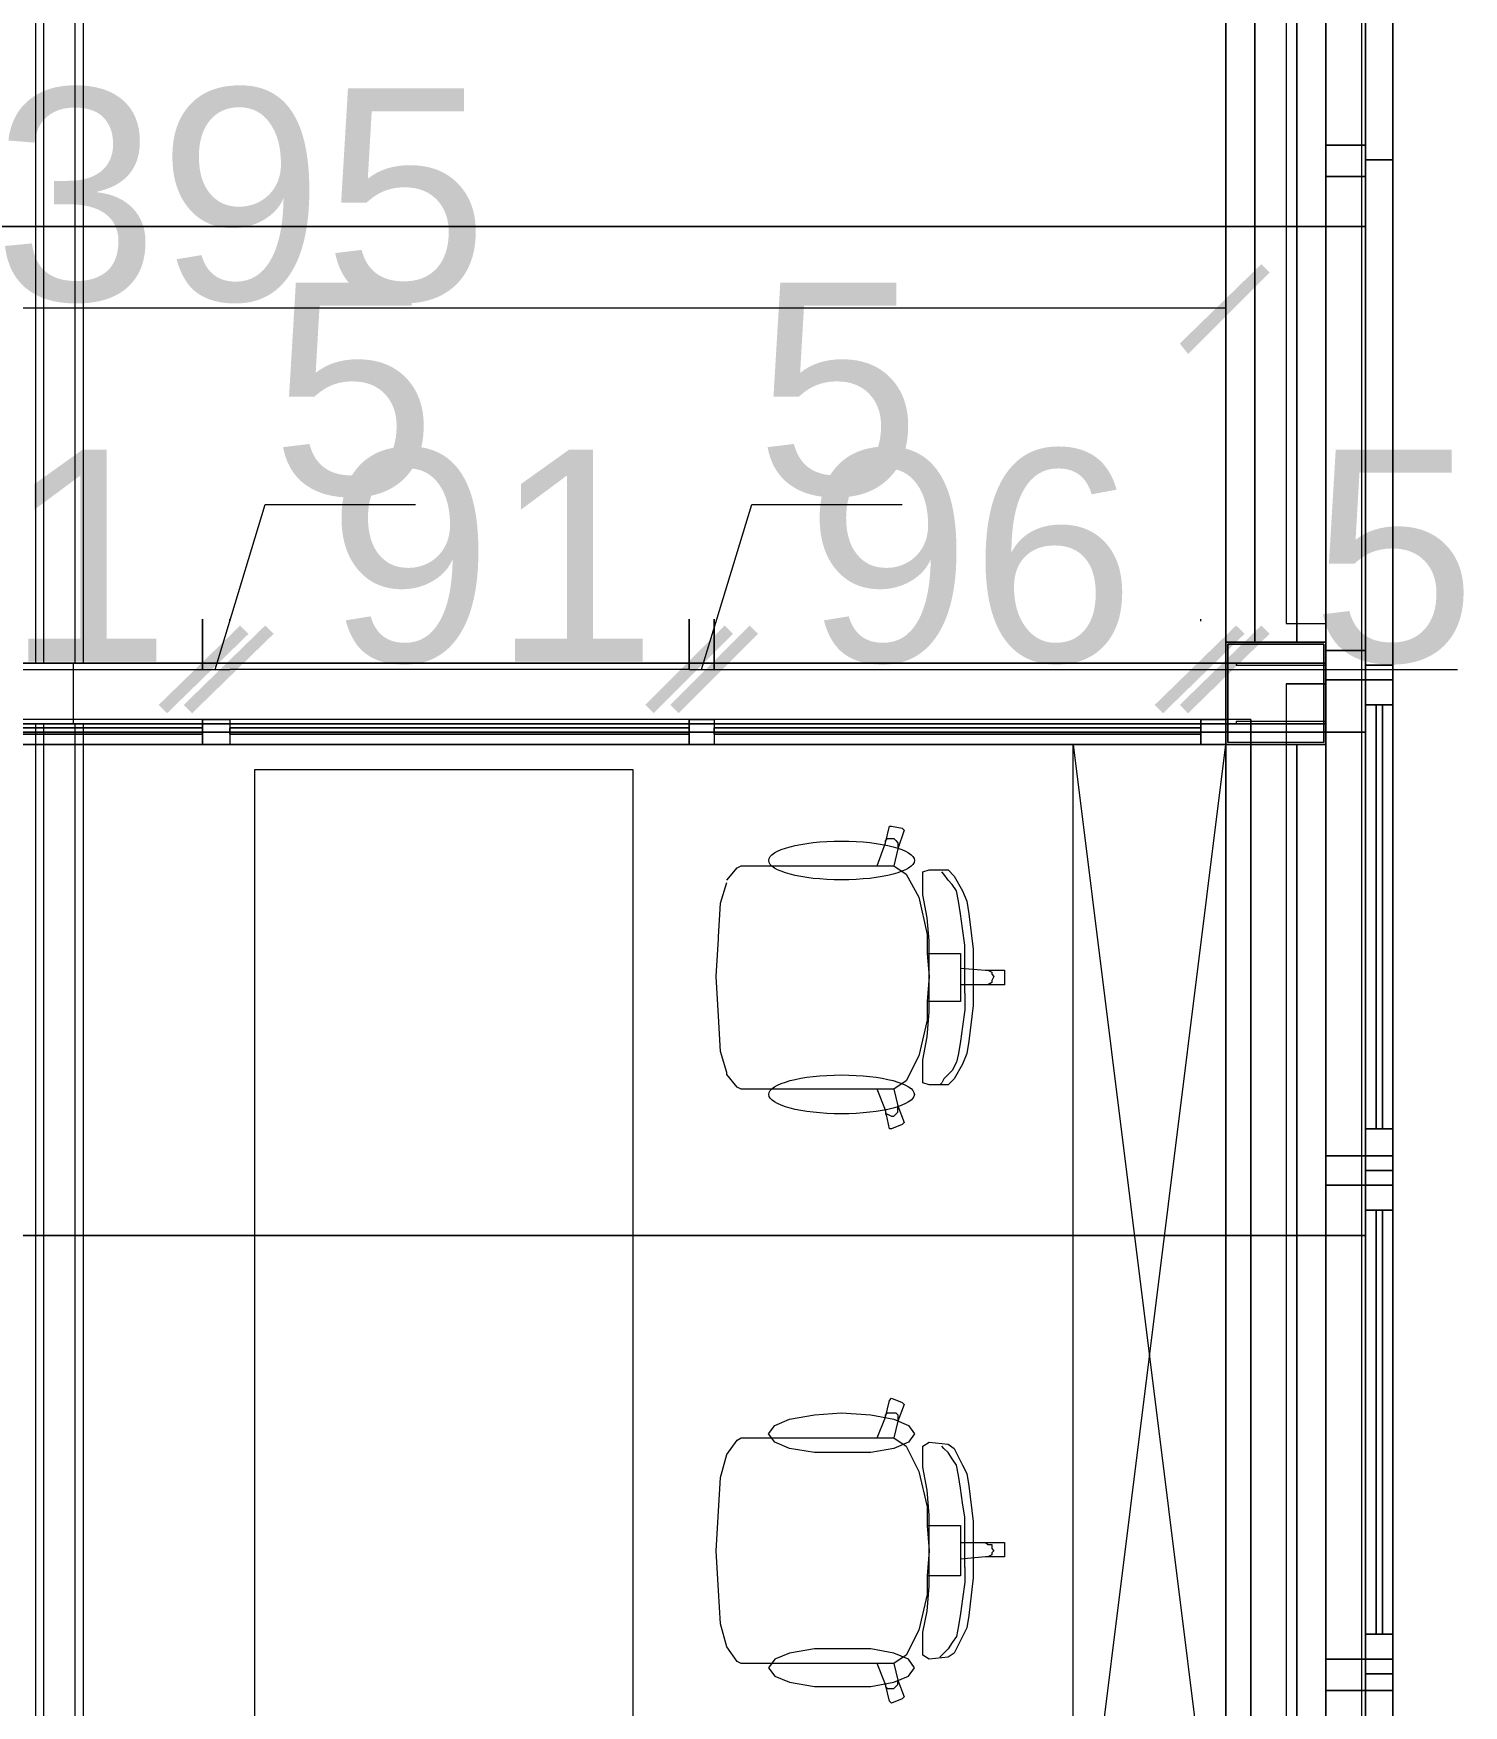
# Model space of a CAD drawing. Header units: centimetres. Extents: x 2816 to 28192, y 2553 to 18332.
# Drawn here: x 16130 to 16850, y 6138 to 6980 of the extents above; entities that cross this region are included whole.
import ezdxf

# ---------------------------------------------------------------- set-up
doc = ezdxf.new("R2010")
doc.units = ezdxf.units.CM
for name, color, linetype in [('PDF_0', 7, 'Continuous'), ('PDF_Dera 3D', 7, 'Continuous'), ('PDF_Dimenzionimi', 7, 'Continuous'), ('PDF_Dyert dhe Dritaret 2D', 7, 'Continuous'), ('PDF_Kaprijatat', 7, 'Continuous'), ('PDF_Kuotimi prerjeve', 7, 'Continuous'), ('PDF_Muri', 7, 'Continuous'), ('PDF_Paneli', 30, 'Continuous'), ('PDF_Paneli Banjos', 4, 'Continuous'), ('PDF_Shtyllat e Paneleve', 7, 'Continuous'), ('PDF_Themeli', 7, 'Continuous'), ('PDF_Trajet', 7, 'Continuous')]:
    doc.layers.add(name, color=color, linetype=linetype)
for name, color, linetype, true_color in [('PDF_Interior - Furniture _Pen_No__4', 7, 'Continuous', 0x029e21), ('PDF_Panel Kulmii', 7, 'Continuous', 0xfafafa), ('PDF_Shtyllat', 7, 'Continuous', 0xfafafa)]:
    doc.layers.add(name, color=color, linetype=linetype, true_color=true_color)
doc.styles.add('PDF Arial', font='arial.ttf')

msp = doc.modelspace()

# ---------------------------------------------------------------- linework, layer by layer
at = {"layer": 'PDF_0', "transparency": 33554559}
for points in [[(16707.25, 6823.65), (16711.46, 6818.39), (16748.25, 6863.59)], [(16711.46, 6818.39), (16748.25, 6863.59), (16752.45, 6859.38)], [(16234.27, 6681.75), (16197.49, 6637.61), (16193.28, 6641.81)], [(16193.28, 6641.81), (16197.49, 6637.61), (16234.27, 6681.75)], [(16238.48, 6677.55), (16234.27, 6681.75), (16197.49, 6637.61)], [(16197.49, 6637.61), (16234.27, 6681.75), (16238.48, 6677.55)], [(16246.89, 6681.75), (16210.1, 6637.61), (16205.9, 6641.81)], [(16205.9, 6641.81), (16210.1, 6637.61), (16246.89, 6681.75)], [(16251.09, 6677.55), (16246.89, 6681.75), (16210.1, 6637.61)], [(16210.1, 6637.61), (16246.89, 6681.75), (16251.09, 6677.55)], [(16478.12, 6681.75), (16442.39, 6637.61), (16438.18, 6641.81)], [(16438.18, 6641.81), (16442.39, 6637.61), (16478.12, 6681.75)], [(16482.33, 6677.55), (16478.12, 6681.75), (16442.39, 6637.61)], [(16442.39, 6637.61), (16478.12, 6681.75), (16482.33, 6677.55)], [(16490.73, 6681.75), (16455, 6637.61), (16450.79, 6641.81)], [(16450.79, 6641.81), (16455, 6637.61), (16490.73, 6681.75)], [(16494.94, 6677.55), (16490.73, 6681.75), (16455, 6637.61)], [(16455, 6637.61), (16490.73, 6681.75), (16494.94, 6677.55)], [(16735.63, 6681.75), (16698.85, 6637.61), (16694.64, 6641.81)], [(16694.64, 6641.81), (16698.85, 6637.61), (16735.63, 6681.75)], [(16739.84, 6677.55), (16735.63, 6681.75), (16698.85, 6637.61)], [(16698.85, 6637.61), (16735.63, 6681.75), (16739.84, 6677.55)], [(16707.25, 6641.81), (16711.46, 6637.61), (16748.25, 6681.75)], [(16711.46, 6637.61), (16748.25, 6681.75), (16752.45, 6677.55)]]:
    msp.add_solid(points, dxfattribs=at)
at = {"layer": 'PDF_Dera 3D', "lineweight": 0}
for points in [[(16800.8, 6654.43), (16800.8, 6654.43)], [(16800.8, 6414.78), (16800.8, 6654.43)], [(16814.46, 6414.78), (16814.46, 6654.43), (16800.8, 6654.43)], [(16814.46, 6414.78), (16800.8, 6414.78), (16800.8, 6654.43), (16814.46, 6654.43), (16814.46, 6414.78), (16800.8, 6414.78)], [(16800.8, 6654.43), (16800.8, 6654.43)], [(16814.46, 6654.43), (16814.46, 6654.43)], [(16814.46, 6654.43), (16814.46, 6654.43)], [(16800.8, 6641.81), (16814.46, 6641.81)], [(16800.8, 6641.81), (16814.46, 6641.81)], [(16800.8, 6428.45), (16800.8, 6641.81), (16800.8, 6428.45)], [(16800.8, 6641.81), (16800.8, 6641.81)], [(16800.8, 6641.81), (16800.8, 6641.81)], [(16806.05, 6641.81), (16806.05, 6641.81)], [(16806.05, 6428.45), (16806.05, 6641.81)], [(16809.21, 6428.45), (16809.21, 6641.81), (16806.05, 6641.81)], [(16809.21, 6428.45), (16806.05, 6428.45), (16806.05, 6641.81), (16809.21, 6641.81), (16809.21, 6428.45), (16806.05, 6428.45)], [(16806.05, 6641.81), (16806.05, 6641.81)], [(16809.21, 6641.81), (16809.21, 6641.81)], [(16809.21, 6641.81), (16809.21, 6641.81)], [(16814.46, 6641.81), (16814.46, 6428.45), (16814.46, 6641.81)], [(16814.46, 6641.81), (16814.46, 6641.81)], [(16814.46, 6641.81), (16814.46, 6641.81)], [(16800.8, 6428.45), (16814.46, 6428.45), (16800.8, 6428.45)], [(16800.8, 6428.45), (16800.8, 6428.45)], [(16800.8, 6428.45), (16800.8, 6428.45)], [(16806.05, 6428.45), (16806.05, 6428.45)], [(16806.05, 6428.45), (16806.05, 6428.45)], [(16806.05, 6428.45), (16806.05, 6428.45)], [(16809.21, 6428.45), (16809.21, 6428.45)], [(16809.21, 6428.45), (16809.21, 6428.45)], [(16814.46, 6428.45), (16814.46, 6428.45)], [(16814.46, 6428.45), (16814.46, 6428.45)], [(16800.8, 6414.78), (16800.8, 6414.78)], [(16800.8, 6414.78), (16800.8, 6414.78)], [(16800.8, 6414.78), (16800.8, 6414.78)], [(16814.46, 6414.78), (16814.46, 6414.78)], [(16814.46, 6414.78), (16814.46, 6414.78)], [(16800.8, 6400.07), (16800.8, 6400.07)], [(16800.8, 6161.48), (16800.8, 6400.07)], [(16814.46, 6161.48), (16814.46, 6400.07), (16800.8, 6400.07)], [(16814.46, 6161.48), (16800.8, 6161.48), (16800.8, 6400.07), (16814.46, 6400.07), (16814.46, 6161.48), (16800.8, 6161.48)], [(16800.8, 6400.07), (16800.8, 6400.07)], [(16814.46, 6400.07), (16814.46, 6400.07)], [(16814.46, 6400.07), (16814.46, 6400.07)], [(16800.8, 6387.46), (16814.46, 6387.46)], [(16800.8, 6387.46), (16814.46, 6387.46)], [(16800.8, 6174.09), (16800.8, 6387.46), (16800.8, 6174.09)], [(16800.8, 6387.46), (16800.8, 6387.46)], [(16800.8, 6387.46), (16800.8, 6387.46)], [(16806.05, 6387.46), (16806.05, 6387.46)], [(16806.05, 6174.09), (16806.05, 6387.46)], [(16809.21, 6174.09), (16809.21, 6387.46), (16806.05, 6387.46)], [(16809.21, 6174.09), (16806.05, 6174.09), (16806.05, 6387.46), (16809.21, 6387.46), (16809.21, 6174.09), (16806.05, 6174.09)], [(16806.05, 6387.46), (16806.05, 6387.46)], [(16809.21, 6387.46), (16809.21, 6387.46)], [(16809.21, 6387.46), (16809.21, 6387.46)], [(16814.46, 6387.46), (16814.46, 6174.09), (16814.46, 6387.46)], [(16814.46, 6387.46), (16814.46, 6387.46)], [(16814.46, 6387.46), (16814.46, 6387.46)], [(16800.8, 6174.09), (16814.46, 6174.09), (16800.8, 6174.09)], [(16800.8, 6174.09), (16800.8, 6174.09)], [(16800.8, 6174.09), (16800.8, 6174.09)], [(16806.05, 6174.09), (16806.05, 6174.09)], [(16806.05, 6174.09), (16806.05, 6174.09)], [(16806.05, 6174.09), (16806.05, 6174.09)], [(16809.21, 6174.09), (16809.21, 6174.09)], [(16809.21, 6174.09), (16809.21, 6174.09)], [(16814.46, 6174.09), (16814.46, 6174.09)], [(16814.46, 6174.09), (16814.46, 6174.09)], [(16800.8, 6161.48), (16800.8, 6161.48)], [(16800.8, 6161.48), (16800.8, 6161.48)], [(16800.8, 6161.48), (16800.8, 6161.48)], [(16814.46, 6161.48), (16814.46, 6161.48)], [(16814.46, 6161.48), (16814.46, 6161.48)], [(16800.8, 6145.71), (16800.8, 6145.71)], [(16800.8, 5907.12), (16800.8, 6145.71)], [(16814.46, 5907.12), (16814.46, 6145.71), (16800.8, 6145.71)], [(16814.46, 5907.12), (16800.8, 5907.12), (16800.8, 6145.71), (16814.46, 6145.71), (16814.46, 5907.12), (16800.8, 5907.12)], [(16800.8, 6145.71), (16800.8, 6145.71)], [(16814.46, 6145.71), (16814.46, 6145.71)], [(16814.46, 6145.71), (16814.46, 6145.71)]]:
    msp.add_lwpolyline(points, dxfattribs=at)
at = {"layer": 'PDF_Dimenzionimi', "lineweight": 0}
for points in [[(16730.38, 6838.36), (16730.38, 6866.74)], [(16730.38, 6841.52), (15726.61, 6841.52)], [(16221.66, 6659.68), (16246.89, 6742.72), (16322.56, 6742.72)], [(16466.56, 6659.68), (16491.79, 6742.72), (16567.46, 6742.72)], [(15984.12, 6684.91), (15984.12, 6659.68), (16215.36, 6659.68)], [(16215.36, 6684.91), (16215.36, 6659.68), (16229.02, 6659.68)], [(16215.36, 6659.68), (16215.36, 6684.91)], [(16229.02, 6683.86), (16229.02, 6684.91)], [(16229.02, 6683.86), (16229.02, 6684.91)], [(16460.25, 6684.91), (16460.25, 6659.68), (16472.87, 6659.68)], [(16460.25, 6659.68), (16460.25, 6684.91)], [(16472.87, 6684.91), (16472.87, 6659.68), (16717.77, 6659.68)], [(16472.87, 6659.68), (16472.87, 6684.91)], [(16717.77, 6683.86), (16717.77, 6684.91)], [(16717.77, 6683.86), (16717.77, 6684.91)], [(16730.38, 6683.86), (16730.38, 6684.91)], [(16460.25, 6659.68), (16229.02, 6659.68)], [(16717.77, 6659.68), (16730.38, 6659.68), (16847.05, 6659.68)]]:
    msp.add_lwpolyline(points, dxfattribs=at)
at = {"layer": 'PDF_Dyert dhe Dritaret 2D', "lineweight": 0}
for points in [[(16800.8, 6654.43), (16800.8, 6414.78)], [(16814.46, 6654.43), (16800.8, 6654.43)], [(16814.46, 6414.78), (16814.46, 6654.43)], [(16814.46, 6641.81), (16800.8, 6641.81)], [(16806.05, 6641.81), (16806.05, 6428.45)], [(16809.21, 6428.45), (16809.21, 6641.81)], [(16800.8, 6428.45), (16814.46, 6428.45)], [(16800.8, 6414.78), (16814.46, 6414.78)], [(16800.8, 6400.07), (16800.8, 6161.48)], [(16814.46, 6400.07), (16800.8, 6400.07)], [(16814.46, 6161.48), (16814.46, 6400.07)], [(16814.46, 6387.46), (16800.8, 6387.46)], [(16806.05, 6387.46), (16806.05, 6174.09)], [(16809.21, 6174.09), (16809.21, 6387.46)], [(16800.8, 6174.09), (16814.46, 6174.09)], [(16800.8, 6161.48), (16814.46, 6161.48)], [(16800.8, 6145.71), (16800.8, 5907.12)], [(16814.46, 6145.71), (16800.8, 6145.71)], [(16814.46, 5907.12), (16814.46, 6145.71)]]:
    msp.add_lwpolyline(points, dxfattribs=at)
at = {"layer": 'PDF_Interior - Furniture _Pen_No__4', "lineweight": 0}
for points in [[(16653.65, 6005.92), (16653.65, 6621.84)], [(16653.65, 6621.84), (16730.38, 6005.92)], [(16653.65, 6005.92), (16730.38, 6621.84)], [(16241.63, 6114.18), (16241.63, 6609.23), (16431.88, 6609.23), (16431.88, 6114.18), (16241.63, 6114.18)], [(16554.85, 6560.88), (16559.05, 6572.44), (16561.16, 6580.85), (16562.21, 6580.85), (16567.46, 6579.8), (16568.51, 6578.75), (16565.36, 6569.29), (16563.26, 6560.88), (16569.56, 6556.68), (16575.87, 6545.12), (16580.07, 6526.2), (16580.07, 6516.74), (16589.53, 6516.74), (16596.89, 6516.74), (16596.89, 6509.38), (16609.51, 6508.33), (16618.96, 6508.33), (16618.96, 6507.28), (16618.96, 6505.18), (16618.96, 6502.02), (16618.96, 6500.97), (16609.51, 6500.97), (16596.89, 6500.97), (16596.89, 6492.56), (16589.53, 6492.56), (16580.07, 6492.56), (16580.07, 6483.1), (16575.87, 6465.24), (16569.56, 6452.62), (16563.26, 6448.42), (16565.36, 6440.01), (16568.51, 6431.6), (16567.46, 6430.55), (16562.21, 6428.45), (16561.16, 6428.45), (16559.05, 6437.91), (16554.85, 6448.42), (16503.35, 6448.42), (16493.89, 6448.42), (16486.53, 6448.42), (16484.43, 6449.47), (16479.17, 6455.78), (16479.17, 6456.83), (16476.02, 6467.34), (16474.97, 6485.2), (16473.92, 6505.18), (16474.97, 6524.09), (16474.97, 6525.15), (16476.02, 6541.96), (16479.17, 6552.47)], [(16559.05, 6572.44), (16559.05, 6573.5), (16560.11, 6574.55), (16562.21, 6574.55), (16563.26, 6574.55), (16564.31, 6573.5), (16565.36, 6572.44), (16565.36, 6571.39), (16565.36, 6569.29)], [(16479.17, 6553.52), (16484.43, 6559.83), (16486.53, 6560.88), (16493.89, 6560.88), (16503.35, 6560.88), (16554.85, 6560.88), (16563.26, 6560.88)], [(16581.13, 6487.31), (16581.13, 6505.18), (16581.13, 6523.04), (16580.07, 6534.61), (16577.97, 6546.17), (16577.97, 6553.52), (16577.97, 6557.73), (16581.13, 6558.78), (16590.59, 6558.78), (16593.74, 6555.63), (16597.94, 6548.27), (16600.05, 6543.01), (16601.1, 6536.71), (16603.2, 6518.84), (16603.2, 6505.18), (16603.2, 6490.46), (16601.1, 6472.59), (16600.05, 6466.29), (16597.94, 6461.03), (16593.74, 6453.67), (16590.59, 6450.52), (16581.13, 6450.52), (16577.97, 6451.57), (16577.97, 6455.78), (16577.97, 6463.13), (16580.07, 6474.69), (16581.13, 6487.31)], [(16598.99, 6496.77), (16598.99, 6505.18), (16598.99, 6512.53), (16598.99, 6520.94), (16597.94, 6529.35), (16596.89, 6536.71), (16595.84, 6543.01), (16594.79, 6548.27), (16592.69, 6551.42), (16590.59, 6553.52), (16588.48, 6556.68), (16587.43, 6557.73)], [(16580.07, 6516.74), (16581.13, 6505.18), (16580.07, 6492.56)], [(16596.89, 6509.38), (16596.89, 6505.18), (16596.89, 6500.97)], [(16609.51, 6508.33), (16610.56, 6508.33), (16612.66, 6507.28), (16612.66, 6506.23), (16613.71, 6505.18), (16612.66, 6503.07), (16612.66, 6502.02), (16610.56, 6500.97), (16609.51, 6500.97)], [(16598.99, 6496.77), (16598.99, 6488.36), (16597.94, 6479.95), (16596.89, 6472.59), (16595.84, 6466.29), (16594.79, 6462.08), (16592.69, 6457.88), (16590.59, 6455.78), (16588.48, 6453.67), (16587.43, 6451.57), (16586.38, 6450.52)], [(16563.26, 6448.42), (16554.85, 6448.42)], [(16559.05, 6437.91), (16559.05, 6435.81), (16560.11, 6435.81), (16562.21, 6434.75), (16563.26, 6434.75), (16564.31, 6435.81), (16565.36, 6436.86), (16565.36, 6437.91), (16565.36, 6440.01)], [(16554.85, 6272.89), (16559.05, 6283.4), (16561.16, 6291.81), (16562.21, 6292.86), (16567.46, 6290.76), (16568.51, 6289.71), (16565.36, 6281.3), (16563.26, 6272.89), (16569.56, 6268.69), (16575.87, 6256.07), (16580.07, 6238.21), (16580.07, 6228.75), (16589.53, 6228.75), (16596.89, 6228.75), (16596.89, 6220.34), (16609.51, 6220.34), (16618.96, 6220.34), (16618.96, 6219.29), (16618.96, 6216.13), (16618.96, 6212.98), (16609.51, 6212.98), (16596.89, 6211.93), (16596.89, 6203.52), (16589.53, 6203.52), (16580.07, 6203.52), (16580.07, 6194.06), (16575.87, 6176.19), (16569.56, 6163.58), (16563.26, 6159.38), (16565.36, 6150.97), (16568.51, 6142.56), (16567.46, 6141.51), (16562.21, 6139.4), (16561.16, 6140.46), (16559.05, 6148.87), (16554.85, 6159.38), (16503.35, 6159.38), (16493.89, 6159.38), (16486.53, 6159.38), (16484.43, 6160.43), (16479.17, 6167.78), (16476.02, 6179.35), (16474.97, 6196.16), (16473.92, 6216.13), (16474.97, 6236.1), (16476.02, 6252.92), (16479.17, 6264.48)], [(16551.7, 6284.45), (16563.26, 6282.35), (16570.62, 6279.2), (16573.77, 6274.99), (16570.62, 6270.79), (16563.26, 6267.63), (16551.7, 6265.53), (16536.98, 6265.53), (16523.32, 6265.53), (16510.71, 6267.63), (16503.35, 6270.79), (16500.19, 6274.99), (16503.35, 6279.2), (16510.71, 6282.35), (16523.32, 6284.45), (16536.98, 6285.5), (16551.7, 6284.45)], [(16559.05, 6283.4), (16559.05, 6284.45), (16560.11, 6285.5), (16562.21, 6285.5), (16563.26, 6285.5), (16564.31, 6285.5), (16565.36, 6284.45), (16565.36, 6282.35), (16565.36, 6281.3)], [(16479.17, 6264.48), (16484.43, 6271.84), (16486.53, 6272.89), (16493.89, 6272.89), (16503.35, 6272.89), (16554.85, 6272.89), (16563.26, 6272.89)], [(16581.13, 6198.26), (16581.13, 6216.13), (16581.13, 6234), (16580.07, 6246.61), (16577.97, 6258.18), (16577.97, 6264.48), (16577.97, 6268.69), (16581.13, 6270.79), (16590.59, 6269.74), (16593.74, 6267.63), (16597.94, 6259.23), (16600.05, 6255.02), (16601.1, 6248.72), (16603.2, 6230.85), (16603.2, 6216.13), (16603.2, 6202.47), (16601.1, 6183.55), (16600.05, 6177.24), (16597.94, 6173.04), (16593.74, 6164.63), (16590.59, 6162.53), (16581.13, 6161.48), (16577.97, 6163.58), (16577.97, 6167.78), (16577.97, 6175.14), (16580.07, 6185.65), (16581.13, 6198.26)], [(16598.99, 6207.72), (16598.99, 6216.13), (16598.99, 6224.54), (16598.99, 6232.95), (16597.94, 6240.31), (16596.89, 6247.67), (16595.84, 6253.97), (16594.79, 6259.23), (16592.69, 6262.38), (16590.59, 6265.53), (16588.48, 6267.63), (16587.43, 6268.69)], [(16580.07, 6228.75), (16581.13, 6216.13), (16580.07, 6203.52)], [(16596.89, 6220.34), (16596.89, 6216.13), (16596.89, 6211.93)], [(16609.51, 6220.34), (16610.56, 6219.29), (16612.66, 6219.29), (16612.66, 6217.18), (16613.71, 6216.13), (16612.66, 6215.08), (16612.66, 6214.03), (16610.56, 6212.98), (16609.51, 6212.98)], [(16598.99, 6207.72), (16598.99, 6200.37), (16597.94, 6191.96), (16596.89, 6184.6), (16595.84, 6178.29), (16594.79, 6173.04), (16592.69, 6169.89), (16590.59, 6166.73), (16588.48, 6164.63), (16587.43, 6163.58), (16586.38, 6162.53)], [(16536.98, 6147.81), (16551.7, 6147.81), (16563.26, 6149.92), (16570.62, 6153.07), (16573.77, 6157.27), (16570.62, 6161.48), (16563.26, 6164.63), (16551.7, 6166.73), (16536.98, 6166.73), (16523.32, 6166.73), (16510.71, 6164.63), (16503.35, 6161.48), (16500.19, 6157.27), (16503.35, 6153.07), (16510.71, 6149.92), (16523.32, 6147.81), (16536.98, 6147.81)], [(16563.26, 6159.38), (16554.85, 6159.38)], [(16559.05, 6148.87), (16559.05, 6147.81), (16560.11, 6146.76), (16562.21, 6146.76), (16563.26, 6146.76), (16564.31, 6147.81), (16565.36, 6148.87), (16565.36, 6149.92), (16565.36, 6150.97)]]:
    msp.add_lwpolyline(points, dxfattribs=at)
for centre, major_axis, ratio in [((16536.99, 6563.51), (36.66, 0), 0.266284), ((16536.99, 6445.78), (36.64, 0), 0.267111)]:
    msp.add_ellipse(centre, major_axis=major_axis, ratio=ratio, dxfattribs=at)
at = {"layer": 'PDF_Kaprijatat', "lineweight": 0}
for points in [[(16760.86, 7916.76), (16760.86, 6682.81), (16780.83, 6682.81)], [(16780.83, 7916.76), (16760.86, 7916.76), (16760.86, 6682.81)], [(16780.83, 6682.81), (16780.83, 7916.76), (16780.83, 6682.81)], [(16131.27, 6662.84), (16135.47, 6662.84), (16135.47, 7895.73), (16131.27, 7895.73), (16131.27, 6662.84)], [(16135.47, 6662.84), (16155.44, 6662.84), (16155.44, 7895.73), (16135.47, 7895.73)], [(16155.44, 6662.84), (16151.24, 6662.84), (16151.24, 7895.73), (16155.44, 7895.73)], [(16760.86, 6682.81), (16780.83, 6682.81)], [(16760.86, 6682.81), (16760.86, 6682.81)], [(16760.86, 6682.81), (16760.86, 6682.81)], [(16760.86, 6682.81), (16760.86, 6682.81)], [(16780.83, 6682.81), (16780.83, 6682.81)], [(11802.99, 6662.84), (14291.91, 6662.84), (16780.83, 6662.84), (11802.99, 6662.84)], [(16151.24, 6662.84), (16131.27, 6662.84)], [(16131.27, 6662.84), (16131.27, 6662.84)], [(16135.47, 6662.84), (16135.47, 6662.84)], [(16150.19, 6662.84), (16150.19, 6632.35)], [(16150.19, 6662.84), (16150.19, 6632.35)], [(16150.19, 6662.84), (16735.63, 6662.84), (16150.19, 6662.84)], [(16150.19, 6662.84), (16150.19, 6662.84)], [(16150.19, 6662.84), (16150.19, 6662.84)], [(16151.24, 6662.84), (16151.24, 6662.84)], [(16155.44, 6662.84), (16155.44, 6662.84)], [(16735.63, 6662.84), (16735.63, 6661.78), (16780.83, 6661.78), (16780.83, 6633.41), (16735.63, 6633.41), (16735.63, 6632.35)], [(16735.63, 6662.84), (16735.63, 6661.78), (16780.83, 6661.78)], [(16735.63, 6662.84), (16735.63, 6662.84)], [(16735.63, 6662.84), (16735.63, 6662.84)], [(16735.63, 6661.78), (16735.63, 6661.78)], [(16735.63, 6661.78), (16735.63, 6661.78)], [(16780.83, 6632.35), (16780.83, 6662.84)], [(16780.83, 6662.84), (16780.83, 6632.35)], [(16780.83, 6662.84), (16780.83, 6662.84)], [(16780.83, 6662.84), (16780.83, 6662.84)], [(16780.83, 6661.78), (16780.83, 6661.78)], [(16760.86, 6652.32), (16780.83, 6652.32)], [(16760.86, 6652.32), (16760.86, 5408.92)], [(16780.83, 6652.32), (16760.86, 6652.32), (16760.86, 5408.92), (16780.83, 5408.92)], [(16760.86, 6652.32), (16760.86, 6652.32)], [(16760.86, 6652.32), (16760.86, 6652.32)], [(16780.83, 6652.32), (16780.83, 5408.92), (16780.83, 6652.32)], [(16780.83, 6652.32), (16780.83, 6652.32)], [(16780.83, 6652.32), (16780.83, 6652.32)], [(16780.83, 6632.35), (14291.91, 6632.35), (11802.99, 6632.35), (16780.83, 6632.35)], [(16151.24, 6632.35), (16131.27, 6632.35)], [(16131.27, 5388.95), (16135.47, 5388.95), (16135.47, 6632.35), (16131.27, 6632.35), (16131.27, 5388.95)], [(16131.27, 6632.35), (16131.27, 6632.35)], [(16135.47, 5388.95), (16155.44, 5388.95), (16155.44, 6632.35), (16135.47, 6632.35)], [(16135.47, 6632.35), (16135.47, 6632.35)], [(16735.63, 6632.35), (16150.19, 6632.35), (16735.63, 6632.35)], [(16150.19, 6632.35), (16150.19, 6632.35)], [(16155.44, 5388.95), (16151.24, 5388.95), (16151.24, 6632.35), (16155.44, 6632.35)], [(16151.24, 6632.35), (16151.24, 6632.35)], [(16155.44, 6632.35), (16155.44, 6632.35)], [(16735.63, 6633.41), (16735.63, 6632.35)], [(16780.83, 6633.41), (16735.63, 6633.41)], [(16735.63, 6633.41), (16735.63, 6633.41)], [(16735.63, 6633.41), (16735.63, 6633.41)], [(16735.63, 6632.35), (16735.63, 6632.35)], [(16735.63, 6632.35), (16735.63, 6632.35)], [(16780.83, 6633.41), (16780.83, 6633.41)], [(16780.83, 6632.35), (16780.83, 6632.35)], [(16780.83, 6632.35), (16780.83, 6632.35)]]:
    msp.add_lwpolyline(points, dxfattribs=at)
at = {"layer": 'PDF_Kuotimi prerjeve', "lineweight": 0}
msp.add_lwpolyline([(16814.46, 6643.92), (16814.46, 6641.81), (16814.46, 6638.66), (16814.46, 6634.46), (16814.46, 6633.41), (16814.46, 6634.46), (16814.46, 6638.66), (16814.46, 6641.81), (16814.46, 6643.92)], dxfattribs=at)
at = {"layer": 'PDF_Muri', "lineweight": 0}
for points in [[(16717.77, 6634.46), (16717.77, 6621.84), (15739.22, 6621.84)], [(16717.77, 6634.46), (15739.22, 6634.46), (15739.22, 6621.84), (16717.77, 6621.84), (16717.77, 6634.46), (15739.22, 6634.46)], [(16717.77, 6634.46), (16717.77, 6621.84), (15739.22, 6621.84)], [(16717.77, 6634.46), (15739.22, 6634.46), (15739.22, 6621.84), (16717.77, 6621.84), (16717.77, 6634.46), (15739.22, 6634.46)], [(16215.36, 6634.46), (16215.36, 6621.84), (16229.02, 6621.84)], [(16215.36, 6634.46), (16229.02, 6634.46), (16215.36, 6634.46)], [(16229.02, 6634.46), (16229.02, 6621.84), (16215.36, 6621.84), (16215.36, 6634.46)], [(16215.36, 6634.46), (16215.36, 6634.46)], [(16229.02, 6634.46), (16229.02, 6621.84)], [(16229.02, 6634.46), (16229.02, 6634.46)], [(16460.25, 6634.46), (16460.25, 6621.84), (16472.87, 6621.84)], [(16460.25, 6634.46), (16472.87, 6634.46), (16460.25, 6634.46)], [(16472.87, 6634.46), (16472.87, 6621.84), (16460.25, 6621.84), (16460.25, 6634.46)], [(16460.25, 6634.46), (16460.25, 6634.46)], [(16472.87, 6634.46), (16472.87, 6621.84)], [(16472.87, 6634.46), (16472.87, 6634.46)], [(16717.77, 6621.84), (16717.77, 6634.46), (16717.77, 6621.84), (16730.38, 6621.84), (16717.77, 6621.84)], [(16730.38, 6634.46), (16717.77, 6634.46), (16730.38, 6634.46)], [(16717.77, 6634.46), (16717.77, 6634.46)], [(16717.77, 6634.46), (16717.77, 6634.46)], [(16717.77, 6634.46), (16717.77, 6634.46)], [(16717.77, 6634.46), (16717.77, 6634.46)], [(16717.77, 6634.46), (16717.77, 6634.46)], [(16717.77, 6634.46), (16717.77, 6634.46)], [(16730.38, 6634.46), (16730.38, 6621.84), (16730.38, 6634.46)], [(16730.38, 6634.46), (16730.38, 6634.46)], [(16215.36, 6621.84), (16215.36, 6621.84)], [(16215.36, 6621.84), (16215.36, 6621.84)], [(16229.02, 6621.84), (16229.02, 6621.84)], [(16460.25, 6621.84), (16460.25, 6621.84)], [(16460.25, 6621.84), (16460.25, 6621.84)], [(16472.87, 6621.84), (16472.87, 6621.84)], [(16717.77, 6621.84), (16717.77, 6621.84)], [(16717.77, 6621.84), (16717.77, 6621.84)], [(16717.77, 6621.84), (16717.77, 6621.84)], [(16717.77, 6621.84), (16717.77, 6621.84)], [(16717.77, 6621.84), (16717.77, 6621.84)], [(16730.38, 6621.84), (16730.38, 6621.84)], [(16730.38, 6621.84), (16730.38, 6621.84)], [(16730.38, 6621.84), (16730.38, 5701.11)], [(16730.38, 6621.84), (16730.38, 5701.11), (16742.99, 5701.11), (16742.99, 6621.84), (16730.38, 6621.84)], [(16742.99, 6621.84), (16730.38, 6621.84)], [(16730.38, 6621.84), (16730.38, 5701.11)], [(16730.38, 6621.84), (16730.38, 5701.11), (16742.99, 5701.11), (16742.99, 6621.84), (16730.38, 6621.84)], [(16742.99, 6621.84), (16730.38, 6621.84)], [(16742.99, 5701.11), (16742.99, 6621.84)], [(16742.99, 6621.84), (16742.99, 6621.84)], [(16742.99, 6621.84), (16742.99, 6621.84)], [(16742.99, 5701.11), (16742.99, 6621.84)], [(16742.99, 6621.84), (16742.99, 6621.84)], [(16742.99, 6621.84), (16742.99, 6621.84)]]:
    msp.add_lwpolyline(points, dxfattribs=at)
at = {"layer": 'PDF_Panel Kulmii', "lineweight": 0}
for points in [[(16798.7, 7136.87), (16798.7, 6882.51)], [(16800.8, 7136.87), (16800.8, 6882.51)], [(14291.91, 6882.51), (16798.7, 6882.51), (16800.8, 6882.51), (14294.01, 6882.51), (14291.91, 6882.51)], [(14291.91, 6882.51), (16798.7, 6882.51)], [(14294.01, 6882.51), (16800.8, 6882.51), (16798.7, 6882.51)], [(16798.7, 6882.51), (16798.7, 6882.51)], [(16798.7, 6882.51), (16798.7, 6628.15)], [(16798.7, 6882.51), (16798.7, 6882.51)], [(16800.8, 6882.51), (16800.8, 6882.51)], [(16800.8, 6882.51), (16800.8, 6628.15)], [(16800.8, 6882.51), (16800.8, 6882.51)], [(14291.91, 6628.15), (16798.7, 6628.15), (16800.8, 6628.15), (14294.01, 6628.15), (14291.91, 6628.15)], [(14291.91, 6628.15), (16798.7, 6628.15)], [(14294.01, 6628.15), (16800.8, 6628.15), (16798.7, 6628.15)], [(16798.7, 6628.15), (16798.7, 6628.15)], [(16798.7, 6628.15), (16798.7, 6374.84)], [(16798.7, 6628.15), (16798.7, 6628.15)], [(16800.8, 6628.15), (16800.8, 6628.15)], [(16800.8, 6628.15), (16800.8, 6374.84)], [(16800.8, 6628.15), (16800.8, 6628.15)], [(14291.91, 6374.84), (16798.7, 6374.84), (16800.8, 6374.84), (14294.01, 6374.84), (14291.91, 6374.84)], [(14291.91, 6374.84), (16798.7, 6374.84)], [(14294.01, 6374.84), (16800.8, 6374.84), (16798.7, 6374.84)], [(16798.7, 6374.84), (16798.7, 6374.84)], [(16798.7, 6374.84), (16798.7, 6120.49)], [(16798.7, 6374.84), (16798.7, 6374.84)], [(16800.8, 6374.84), (16800.8, 6374.84)], [(16800.8, 6374.84), (16800.8, 6120.49)], [(16800.8, 6374.84), (16800.8, 6374.84)]]:
    msp.add_lwpolyline(points, dxfattribs=at)
at = {"layer": 'PDF_Paneli', "lineweight": 0}
for points in [[(16814.46, 7169.45), (16800.8, 7169.45), (16800.8, 6916.14)], [(16814.46, 6916.14), (16800.8, 6916.14), (16800.8, 7169.45), (16814.46, 7169.45)], [(16814.46, 7169.45), (16814.46, 6916.14), (16814.46, 7169.45)], [(16814.46, 6916.14), (16800.8, 6916.14)], [(16800.8, 6916.14), (16800.8, 6916.14)], [(16814.46, 6916.14), (16800.8, 6916.14), (16800.8, 6661.78)], [(16800.8, 6916.14), (16800.8, 6916.14)], [(16814.46, 6661.78), (16800.8, 6661.78), (16800.8, 6916.14), (16814.46, 6916.14)], [(16800.8, 6916.14), (16800.8, 6916.14)], [(16814.46, 6916.14), (16814.46, 6916.14)], [(16814.46, 6916.14), (16814.46, 6661.78), (16814.46, 6916.14)], [(16814.46, 6916.14), (16814.46, 6916.14)], [(16814.46, 6661.78), (16800.8, 6661.78)], [(16800.8, 6661.78), (16800.8, 6661.78)], [(16800.8, 6661.78), (16814.46, 6661.78)], [(16800.8, 6407.43), (16800.8, 6661.78)], [(16814.46, 6407.43), (16800.8, 6407.43), (16800.8, 6661.78), (16814.46, 6661.78)], [(16800.8, 6661.78), (16800.8, 6661.78)], [(16814.46, 6661.78), (16814.46, 6661.78)], [(16814.46, 6661.78), (16814.46, 6407.43), (16814.46, 6661.78)], [(16814.46, 6661.78), (16814.46, 6661.78)], [(16814.46, 6661.78), (16814.46, 6661.78)], [(16800.8, 6654.43), (16814.46, 6654.43)], [(16800.8, 6654.43), (16814.46, 6654.43)], [(16800.8, 6654.43), (16800.8, 6414.78), (16800.8, 6654.43)], [(16800.8, 6654.43), (16800.8, 6654.43)], [(16800.8, 6654.43), (16800.8, 6654.43)], [(16814.46, 6654.43), (16814.46, 6414.78), (16814.46, 6654.43)], [(16814.46, 6654.43), (16814.46, 6654.43)], [(16814.46, 6654.43), (16814.46, 6654.43)], [(16800.8, 6414.78), (16814.46, 6414.78)], [(16800.8, 6414.78), (16814.46, 6414.78)], [(16800.8, 6414.78), (16800.8, 6414.78)], [(16814.46, 6414.78), (16814.46, 6414.78)], [(16814.46, 6407.43), (16800.8, 6407.43)], [(16800.8, 6407.43), (16800.8, 6407.43)], [(16800.8, 6407.43), (16814.46, 6407.43)], [(16800.8, 6154.12), (16800.8, 6407.43)], [(16814.46, 6154.12), (16800.8, 6154.12), (16800.8, 6407.43), (16814.46, 6407.43)], [(16800.8, 6407.43), (16800.8, 6407.43)], [(16814.46, 6407.43), (16814.46, 6407.43)], [(16814.46, 6407.43), (16814.46, 6154.12), (16814.46, 6407.43)], [(16814.46, 6407.43), (16814.46, 6407.43)], [(16814.46, 6407.43), (16814.46, 6407.43)], [(16800.8, 6400.07), (16814.46, 6400.07)], [(16800.8, 6400.07), (16814.46, 6400.07)], [(16800.8, 6400.07), (16800.8, 6161.48), (16800.8, 6400.07)], [(16800.8, 6400.07), (16800.8, 6400.07)], [(16800.8, 6400.07), (16800.8, 6400.07)], [(16814.46, 6400.07), (16814.46, 6161.48), (16814.46, 6400.07)], [(16814.46, 6400.07), (16814.46, 6400.07)], [(16814.46, 6400.07), (16814.46, 6400.07)], [(16800.8, 6161.48), (16814.46, 6161.48)], [(16800.8, 6161.48), (16814.46, 6161.48)], [(16800.8, 6161.48), (16800.8, 6161.48)], [(16814.46, 6161.48), (16814.46, 6161.48)], [(16814.46, 6154.12), (16800.8, 6154.12)], [(16800.8, 6154.12), (16800.8, 6154.12)], [(16800.8, 6154.12), (16814.46, 6154.12)], [(16800.8, 5899.76), (16800.8, 6154.12)], [(16814.46, 5899.76), (16800.8, 5899.76), (16800.8, 6154.12), (16814.46, 6154.12)], [(16800.8, 6154.12), (16800.8, 6154.12)], [(16814.46, 6154.12), (16814.46, 6154.12)], [(16814.46, 6154.12), (16814.46, 5899.76), (16814.46, 6154.12)], [(16814.46, 6154.12), (16814.46, 6154.12)], [(16814.46, 6154.12), (16814.46, 6154.12)], [(16800.8, 6145.71), (16814.46, 6145.71)], [(16800.8, 6145.71), (16814.46, 6145.71)], [(16800.8, 6145.71), (16800.8, 5907.12), (16800.8, 6145.71)], [(16800.8, 6145.71), (16800.8, 6145.71)], [(16800.8, 6145.71), (16800.8, 6145.71)], [(16814.46, 6145.71), (16814.46, 5907.12), (16814.46, 6145.71)], [(16814.46, 6145.71), (16814.46, 6145.71)], [(16814.46, 6145.71), (16814.46, 6145.71)]]:
    msp.add_lwpolyline(points, dxfattribs=at)
at = {"layer": 'PDF_Paneli Banjos', "lineweight": 0}
for points in [[(16742.99, 6634.46), (16742.99, 5408.92), (15726.61, 5408.92)], [(16742.99, 6634.46), (15726.61, 6634.46), (15726.61, 5408.92), (16742.99, 5408.92), (16742.99, 6634.46), (15726.61, 6634.46)], [(16742.99, 6634.46), (16742.99, 6634.46)], [(16742.99, 6634.46), (16742.99, 6634.46)], [(15984.12, 6630.25), (15984.12, 6627.1), (16215.36, 6627.1)], [(15984.12, 6630.25), (16215.36, 6630.25), (15984.12, 6630.25)], [(16215.36, 6630.25), (16215.36, 6627.1), (15984.12, 6627.1), (15984.12, 6630.25)], [(16215.36, 6630.25), (16215.36, 6627.1)], [(16215.36, 6630.25), (16215.36, 6630.25)], [(16215.36, 6627.1), (16215.36, 6627.1)], [(16229.02, 6630.25), (16229.02, 6627.1), (16460.25, 6627.1)], [(16229.02, 6630.25), (16460.25, 6630.25), (16229.02, 6630.25)], [(16460.25, 6630.25), (16460.25, 6627.1), (16229.02, 6627.1), (16229.02, 6630.25)], [(16229.02, 6630.25), (16229.02, 6630.25)], [(16229.02, 6627.1), (16229.02, 6627.1)], [(16229.02, 6627.1), (16229.02, 6627.1)], [(16460.25, 6630.25), (16460.25, 6627.1)], [(16460.25, 6630.25), (16460.25, 6630.25)], [(16460.25, 6627.1), (16460.25, 6627.1)], [(16472.87, 6627.1), (16472.87, 6630.25), (16472.87, 6627.1), (16717.77, 6627.1), (16472.87, 6627.1)], [(16717.77, 6630.25), (16472.87, 6630.25), (16717.77, 6630.25)], [(16472.87, 6630.25), (16472.87, 6630.25)], [(16472.87, 6630.25), (16472.87, 6630.25)], [(16472.87, 6627.1), (16472.87, 6627.1)], [(16717.77, 6630.25), (16717.77, 6627.1), (16717.77, 6630.25)], [(16717.77, 6630.25), (16717.77, 6630.25)], [(16717.77, 6627.1), (16717.77, 6627.1)], [(16717.77, 6627.1), (16717.77, 6627.1)]]:
    msp.add_lwpolyline(points, dxfattribs=at)
at = {"layer": 'PDF_Shtyllat', "lineweight": 0}
for points in [[(16780.83, 6621.84), (16730.38, 6621.84), (16780.83, 6621.84), (16780.83, 6673.35), (16780.83, 6621.84)], [(16730.38, 6673.35), (16780.83, 6673.35), (16730.38, 6673.35)], [(16730.38, 6673.35), (16730.38, 6621.84), (16730.38, 6673.35)], [(16730.38, 6673.35), (16730.38, 6673.35)], [(16780.83, 6673.35), (16780.83, 6673.35)], [(16780.83, 6673.35), (16780.83, 6673.35)], [(16731.43, 6672.3), (16731.43, 6672.3)], [(16779.78, 6622.9), (16731.43, 6622.9), (16731.43, 6672.3), (16779.78, 6672.3), (16779.78, 6622.9), (16731.43, 6622.9)], [(16779.78, 6622.9), (16779.78, 6672.3), (16731.43, 6672.3), (16731.43, 6622.9)], [(16731.43, 6672.3), (16731.43, 6672.3)], [(16779.78, 6672.3), (16779.78, 6672.3)], [(16779.78, 6672.3), (16779.78, 6672.3)], [(16779.78, 6672.3), (16779.78, 6672.3)], [(16731.43, 6622.9), (16731.43, 6622.9)], [(16731.43, 6622.9), (16731.43, 6622.9)], [(16779.78, 6622.9), (16779.78, 6622.9)], [(16779.78, 6622.9), (16779.78, 6622.9)], [(16730.38, 6621.84), (16730.38, 6621.84)], [(16730.38, 6621.84), (16730.38, 6621.84)], [(16780.83, 6621.84), (16780.83, 6621.84)]]:
    msp.add_lwpolyline(points, dxfattribs=at)
at = {"layer": 'PDF_Shtyllat e Paneleve', "lineweight": 0}
for points in [[(16800.8, 6923.5), (16800.8, 6907.73), (16800.8, 6923.5), (16780.83, 6923.5), (16800.8, 6923.5)], [(16780.83, 6907.73), (16780.83, 6923.5), (16780.83, 6907.73)], [(16780.83, 6923.5), (16780.83, 6923.5)], [(16780.83, 6923.5), (16780.83, 6923.5)], [(16800.8, 6923.5), (16800.8, 6923.5)], [(16780.83, 6907.73), (16800.8, 6907.73), (16780.83, 6907.73)], [(16780.83, 6907.73), (16780.83, 6907.73)], [(16800.8, 6907.73), (16800.8, 6907.73)], [(16800.8, 6907.73), (16800.8, 6907.73)], [(16800.8, 6669.14), (16800.8, 6654.43), (16800.8, 6669.14), (16780.83, 6669.14), (16800.8, 6669.14)], [(16780.83, 6654.43), (16780.83, 6669.14), (16780.83, 6654.43)], [(16780.83, 6669.14), (16780.83, 6669.14)], [(16780.83, 6669.14), (16780.83, 6669.14)], [(16800.8, 6669.14), (16800.8, 6669.14)], [(16780.83, 6654.43), (16800.8, 6654.43), (16780.83, 6654.43)], [(16780.83, 6654.43), (16780.83, 6654.43)], [(16800.8, 6654.43), (16800.8, 6654.43)], [(16800.8, 6654.43), (16800.8, 6654.43)], [(16800.8, 6414.78), (16800.8, 6400.07), (16800.8, 6414.78), (16780.83, 6414.78), (16800.8, 6414.78)], [(16780.83, 6400.07), (16780.83, 6414.78), (16780.83, 6400.07)], [(16780.83, 6414.78), (16780.83, 6414.78)], [(16780.83, 6414.78), (16780.83, 6414.78)], [(16800.8, 6414.78), (16800.8, 6414.78)], [(16780.83, 6400.07), (16800.8, 6400.07), (16780.83, 6400.07)], [(16780.83, 6400.07), (16780.83, 6400.07)], [(16800.8, 6400.07), (16800.8, 6400.07)], [(16800.8, 6400.07), (16800.8, 6400.07)], [(16800.8, 6161.48), (16800.8, 6145.71), (16800.8, 6161.48), (16780.83, 6161.48), (16800.8, 6161.48)], [(16780.83, 6145.71), (16780.83, 6161.48), (16780.83, 6145.71)], [(16780.83, 6161.48), (16780.83, 6161.48)], [(16780.83, 6161.48), (16780.83, 6161.48)], [(16800.8, 6161.48), (16800.8, 6161.48)], [(16780.83, 6145.71), (16800.8, 6145.71), (16780.83, 6145.71)], [(16780.83, 6145.71), (16780.83, 6145.71)], [(16800.8, 6145.71), (16800.8, 6145.71)], [(16800.8, 6145.71), (16800.8, 6145.71)]]:
    msp.add_lwpolyline(points, dxfattribs=at)
at = {"layer": 'PDF_Themeli', "lineweight": 0}
msp.add_lwpolyline([(11769.35, 15551.69), (16814.46, 15551.69), (16814.46, 5325.88), (16814.46, 15551.69)], dxfattribs=at)
at = {"layer": 'PDF_Trajet', "lineweight": 0}
for points in [[(16730.38, 7886.28), (16780.83, 7886.28), (16780.83, 6673.35)], [(16730.38, 7886.28), (16730.38, 6673.35), (16730.38, 7886.28)], [(16730.38, 6673.35), (16780.83, 6673.35), (16780.83, 7886.28), (16730.38, 7886.28)], [(16730.38, 7279.81), (16730.38, 7886.28), (16730.38, 7294.53), (16730.38, 7886.28), (16730.38, 7279.81), (16730.38, 6673.35), (16730.38, 7264.04), (16730.38, 6673.35), (16730.38, 7279.81)], [(16745.09, 7264.04), (16745.09, 6673.35), (16745.09, 7279.81), (16745.09, 7886.28), (16745.09, 7294.53), (16745.09, 7886.28), (16745.09, 7279.81), (16745.09, 6673.35), (16745.09, 7264.04)], [(16780.83, 7886.28), (16766.11, 7886.28), (16766.11, 6673.35)], [(16780.83, 6673.35), (16766.11, 6673.35), (16766.11, 7886.28), (16780.83, 7886.28)], [(16780.83, 7886.28), (16780.83, 6673.35), (16780.83, 7886.28)], [(16730.38, 6673.35), (16780.83, 6673.35)], [(16730.38, 6673.35), (16730.38, 6673.35)], [(16730.38, 6673.35), (16745.09, 6673.35), (16730.38, 6673.35)], [(16745.09, 6673.35), (16730.38, 6673.35), (16745.09, 6673.35)], [(16730.38, 6673.35), (16730.38, 6673.35)], [(16730.38, 6673.35), (16730.38, 6673.35)], [(16730.38, 6673.35), (16730.38, 6673.35)], [(16730.38, 6673.35), (16730.38, 6673.35)], [(16745.09, 6673.35), (16745.09, 6673.35)], [(16745.09, 6673.35), (16745.09, 6673.35)], [(16745.09, 6673.35), (16745.09, 6673.35)], [(16745.09, 6673.35), (16745.09, 6673.35)], [(16780.83, 6673.35), (16766.11, 6673.35)], [(16766.11, 6673.35), (16766.11, 6673.35)], [(16780.83, 6673.35), (16780.83, 6673.35)], [(16780.83, 6673.35), (16780.83, 6673.35)], [(16730.38, 6621.84), (16780.83, 6621.84), (16780.83, 5408.92)], [(16730.38, 6621.84), (16730.38, 5408.92), (16730.38, 6621.84)], [(16730.38, 5408.92), (16780.83, 5408.92), (16780.83, 6621.84), (16730.38, 6621.84)], [(16730.38, 6621.84), (16730.38, 6621.84)], [(16780.83, 6621.84), (16766.11, 6621.84), (16766.11, 5408.92)], [(16766.11, 6621.84), (16766.11, 6621.84)], [(16780.83, 5408.92), (16766.11, 5408.92), (16766.11, 6621.84), (16780.83, 6621.84)], [(16766.11, 6621.84), (16766.11, 6621.84)], [(16780.83, 6621.84), (16780.83, 6621.84)], [(16780.83, 6621.84), (16780.83, 6621.84)], [(16780.83, 6621.84), (16780.83, 5408.92), (16780.83, 6621.84)], [(16780.83, 6621.84), (16780.83, 6621.84)]]:
    msp.add_lwpolyline(points, dxfattribs=at)

# ---------------------------------------------------------------- texts
at = {"layer": 'PDF_Dimenzionimi', "char_height": 106.6813, "attachment_point": 7, "style": 'PDF Arial'}
for s, insert in [('\\W1.001269;395', (16110.2, 6843.83)), ('\\W1.001554;5', (16249.92, 6746.15)), ('\\W1.001554;5', (16493.77, 6746.15)), ('\\W1.000981;91', (16033.4, 6662.07)), ('\\W1.000981;91', (16278.3, 6662.07)), ('\\W1.000401;96', (16518.99, 6662.07)), ('\\W1.001554;5', (16773.35, 6662.07))]:
    msp.add_mtext(s, dxfattribs=dict(at, insert=insert))

doc.saveas('drawing.dxf')
